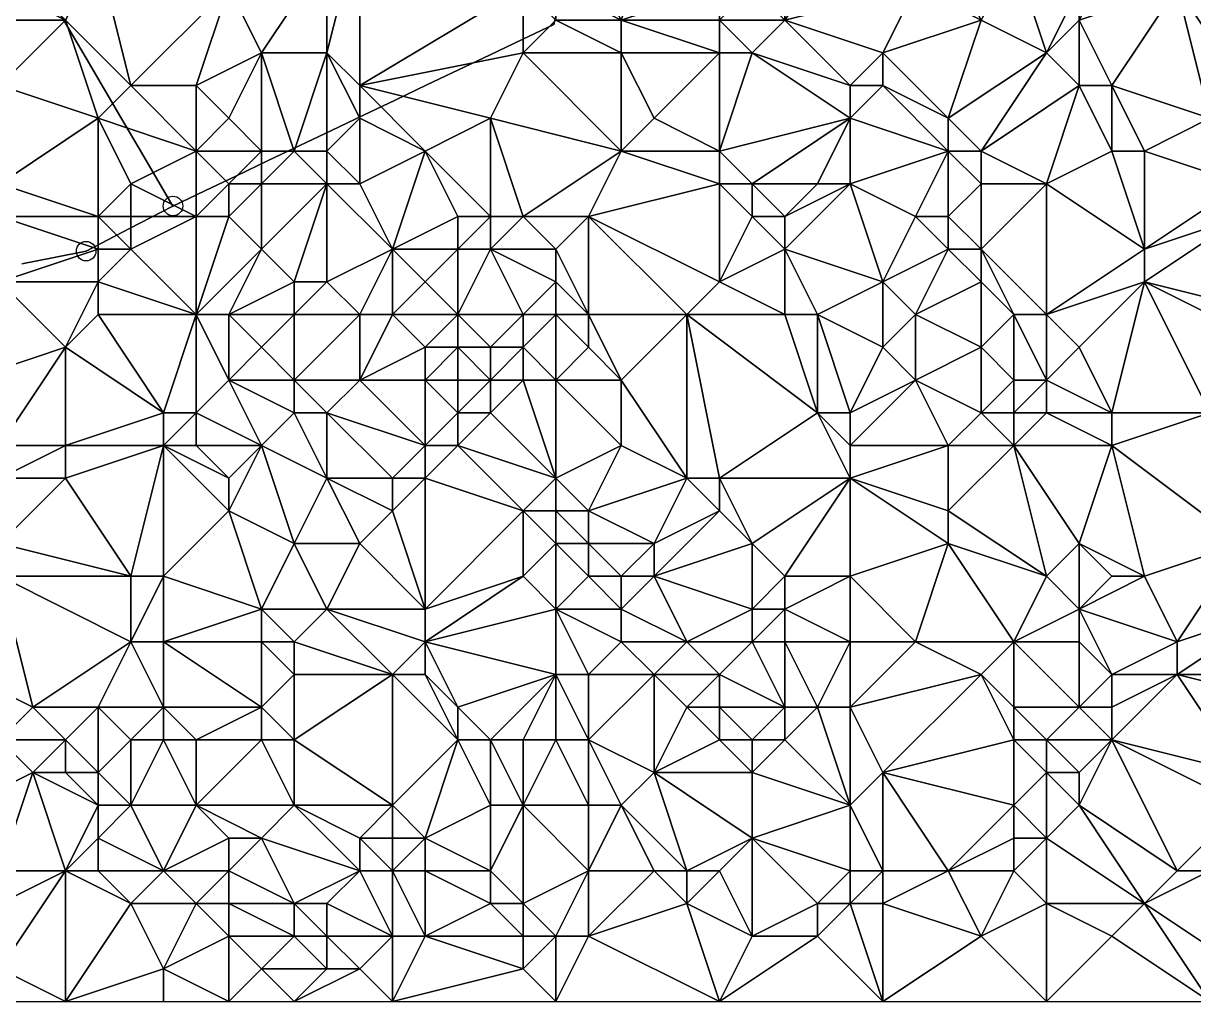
# Model space of a CAD drawing. Header units: metres. Extents: x 305150 to 305680, y 6404300 to 6404580.
# Drawn here: x 305307.4 to 305379, y 6404300 to 6404359.8 of the extents above; entities that cross this region are included whole.
import ezdxf

# ---------------------------------------------------------------- set-up
doc = ezdxf.new("R2010")
doc.units = ezdxf.units.M
for name, color, linetype in [('GRANSPUNKTER', 1, 'Continuous'), ('TERRANG', 8, 'Continuous'), ('TOMTER_1945', 1, 'Continuous')]:
    doc.layers.add(name, color=color, linetype=linetype)

msp = doc.modelspace()

# ---------------------------------------------------------------- linework, layer by layer
at = {"layer": 'GRANSPUNKTER'}
for centre in [(305316.58, 6404348.64, 17.61), (305311.27, 6404345.88, 19.009)]:
    msp.add_circle(centre, 0.6, dxfattribs=at)
for p in [(305316.58, 6404348.64, 17.61), (305311.27, 6404345.88, 19.009)]:
    msp.add_point(p, dxfattribs=at)
at = {"layer": 'TOMTER_1945'}
for points in [[(305340.74, 6404363.28, 16.832), (305339.87, 6404359.74, 17.554), (305337.929, 6404358.815, 17.462), (305335.988, 6404357.89, 17.46), (305334.047, 6404356.965, 17.443), (305332.107, 6404356.04, 17.406), (305330.166, 6404355.115, 17.381), (305328.225, 6404354.19, 17.329), (305326.284, 6404353.265, 17.421), (305324.343, 6404352.34, 17.331), (305322.403, 6404351.415, 17.245), (305320.462, 6404350.49, 17.223), (305318.521, 6404349.565, 17.401), (305316.58, 6404348.64, 17.66)], [(305316.58, 6404348.64, 17.66), (305318.521, 6404349.565, 17.401), (305320.462, 6404350.49, 17.223), (305322.403, 6404351.415, 17.245), (305324.343, 6404352.34, 17.331), (305326.284, 6404353.265, 17.421), (305328.225, 6404354.19, 17.329), (305330.166, 6404355.115, 17.381), (305332.107, 6404356.04, 17.406), (305334.047, 6404356.965, 17.443), (305335.988, 6404357.89, 17.46), (305337.929, 6404358.815, 17.462), (305339.87, 6404359.74, 17.554), (305340.74, 6404363.28, 16.832)], [(305316.58, 6404348.64, 17.66), (305315.519, 6404350.446, 17.039), (305314.458, 6404352.253, 16.566), (305313.397, 6404354.059, 16.12), (305312.336, 6404355.865, 15.681), (305311.275, 6404357.672, 15.243), (305310.214, 6404359.478, 14.805), (305309.153, 6404361.284, 14.44)], [(305309.153, 6404361.284, 14.44), (305310.214, 6404359.478, 14.805), (305311.275, 6404357.672, 15.243), (305312.336, 6404355.865, 15.681), (305313.397, 6404354.059, 16.12), (305314.458, 6404352.253, 16.566), (305315.519, 6404350.446, 17.039), (305316.58, 6404348.64, 17.66)], [(305316.58, 6404348.64, 17.66), (305313.925, 6404347.26, 18.141), (305311.27, 6404345.88, 19.059), (305309.308, 6404345.487, 19.447), (305307.346, 6404345.095, 19.835)], [(305307.346, 6404345.095, 19.835), (305309.308, 6404345.487, 19.447), (305311.27, 6404345.88, 19.059), (305313.925, 6404347.26, 18.141), (305316.58, 6404348.64, 17.66)]]:
    msp.add_polyline3d(points, dxfattribs=at)

# ---------------------------------------------------------------- meshes
at = {"layer": 'TERRANG'}
mesh = msp.add_polyface(dxfattribs=at)
corners = [(305340, 6404366, 16.04), (305344, 6404368, 16.48), (305342, 6404370, 15.875), (305344, 6404372, 16.307), (305338, 6404362, 16.816), (305334, 6404368, 15.369), (305346, 6404376, 17.057), (305344, 6404376, 16.61), (305336, 6404354, 17.914), (305344, 6404352, 19.198), (305338, 6404358, 17.572), (305344, 6404358, 18.836), (305338, 6404370, 15.121), (305342, 6404372, 15.713), (305340, 6404360, 17.462), (305344, 6404360, 18.57), (305328, 6404366, 15.904), (305328, 6404356, 17.041), (305332, 6404352, 17.952), (305334, 6404370, 14.862), (305332, 6404374, 13.985), (305336, 6404374, 14.2), (305330, 6404370, 15.144), (305338, 6404372, 14.796), (305340, 6404362, 16.976), (305334, 6404376, 13.726), (305346, 6404378, 16.906), (305342, 6404380, 15.51), (305328, 6404368, 15.725), (305326, 6404364, 15.911), (305328, 6404354, 17.277), (305338, 6404376, 14.317), (305342, 6404364, 16.792), (305346, 6404366, 17.27), (305324, 6404374, 14.564), (305328, 6404378, 13.356), (305336, 6404378, 13.8), (305338, 6404378, 14.291), (305334, 6404380, 13.429), (305330, 6404380, 12.856), (305340, 6404380, 14.967), (305326, 6404358, 16.637), (305326, 6404352, 17.563), (305324, 6404352, 17.286)]
mesh.append_faces([[corners[k] for k in face] for face in [(0, 1, 2), (2, 1, 3), (4, 0, 5), (6, 7, 3), (8, 9, 10), (9, 11, 10), (12, 0, 2), (0, 12, 5), (13, 2, 3), (7, 13, 3), (14, 4, 10), (11, 14, 10), (14, 11, 15), (16, 4, 5), (4, 17, 10), (8, 17, 18), (17, 8, 10), (16, 17, 4), (12, 19, 5), (20, 19, 21), (5, 19, 22), (19, 20, 22), (19, 23, 21), (23, 19, 12), (24, 14, 15), (4, 24, 0), (14, 24, 4), (25, 20, 21), (7, 26, 27), (16, 28, 29), (17, 30, 18), (31, 23, 13), (31, 13, 7), (23, 31, 21), (24, 32, 0), (1, 32, 33), (32, 1, 0), (32, 15, 33), (32, 24, 15), (20, 34, 22), (35, 34, 20), (34, 28, 22), (36, 31, 37), (36, 38, 25), (38, 39, 25), (13, 23, 2), (23, 12, 2), (28, 16, 5), (28, 5, 22), (40, 31, 7), (40, 7, 27), (31, 40, 37), (41, 17, 16), (41, 16, 29), (42, 41, 43), (30, 41, 42), (41, 30, 17), (31, 36, 21), (36, 25, 21), (39, 35, 20), (25, 39, 20)]])
mesh = msp.add_polyface(dxfattribs=at)
corners = [(305364, 6404354, 21.361), (305360, 6404358, 20.714), (305360, 6404356, 21.18), (305348, 6404370, 16.973), (305346, 6404376, 17.057), (305344, 6404372, 16.307), (305352, 6404372, 17.096), (305354, 6404366, 18.423), (305358, 6404366, 18.556), (305358, 6404370, 17.494), (305344, 6404368, 16.48), (305346, 6404366, 17.27), (305348, 6404378, 17.104), (305344, 6404358, 18.836), (305344, 6404352, 19.198), (305346, 6404354, 19.381), (305354, 6404374, 17.231), (305358, 6404378, 18.021), (305352, 6404380, 17.047), (305350, 6404358, 20.204), (305350, 6404352, 19.751), (305352, 6404370, 17.214), (305352, 6404368, 17.613), (305350, 6404366, 18.014), (305352, 6404362, 19.868), (305346, 6404378, 16.906), (305344, 6404376, 16.61), (305352, 6404358, 20.584), (305358, 6404354, 21.278), (305350, 6404360, 20.018), (305350, 6404362, 19.527), (305344, 6404360, 18.57), (305346, 6404380, 16.464), (305354, 6404360, 20.48), (305362, 6404362, 19.382), (305360, 6404374, 17.799), (305358, 6404372, 17.421), (305362, 6404372, 17.643), (305360, 6404368, 17.918), (305362, 6404370, 17.677), (305358, 6404356, 21.189), (305364, 6404352, 21.733), (305360, 6404376, 18.045), (305360, 6404380, 17.888), (305362, 6404378, 17.961), (305364, 6404364, 18.731)]
mesh.append_faces([[corners[k] for k in face] for face in [(0, 1, 2), (3, 4, 5), (4, 3, 6), (7, 8, 9), (10, 3, 5), (3, 10, 11), (12, 4, 6), (13, 14, 15), (16, 17, 18), (12, 16, 18), (16, 12, 6), (19, 13, 15), (20, 19, 15), (3, 21, 6), (22, 21, 3), (23, 3, 11), (23, 22, 3), (22, 23, 7), (23, 24, 7), (25, 26, 4), (12, 25, 4), (27, 20, 28), (27, 19, 20), (19, 27, 29), (24, 30, 29), (23, 30, 24), (30, 23, 11), (29, 30, 31), (31, 30, 11), (32, 25, 12), (33, 1, 34), (8, 33, 34), (33, 8, 7), (24, 33, 7), (35, 36, 37), (38, 39, 9), (8, 38, 9), (40, 33, 27), (40, 27, 28), (33, 40, 1), (40, 28, 2), (1, 40, 2), (14, 20, 15), (28, 41, 2), (13, 19, 31), (19, 29, 31), (42, 43, 17), (43, 42, 44), (21, 7, 9), (21, 22, 7), (36, 39, 37), (39, 36, 9), (36, 16, 6), (36, 21, 9), (21, 36, 6), (27, 33, 29), (33, 24, 29), (42, 35, 44), (35, 42, 17), (36, 35, 16), (16, 35, 17), (45, 38, 8)]])
mesh = msp.add_polyface(dxfattribs=at)
corners = [(305374, 6404356, 21.623), (305378, 6404362, 20.226), (305372, 6404360, 21.013), (305372, 6404356, 21.705), (305360, 6404358, 20.714), (305366, 6404360, 19.973), (305362, 6404362, 19.382), (305364, 6404354, 21.361), (305366, 6404352, 21.993), (305370, 6404350, 22.533), (305374, 6404352, 22.088), (305376, 6404352, 21.93), (305394, 6404354, 19.995), (305390, 6404356, 20.21), (305388, 6404352, 20.897), (305386, 6404354, 20.673), (305388, 6404358, 20.191), (305372, 6404362, 20.368), (305370, 6404366, 18.732), (305368, 6404364, 19.07), (305370, 6404358, 21.198), (305390, 6404360, 20.165), (305384, 6404350, 22.274), (305384, 6404354, 20.892), (305374, 6404364, 19.767), (305382, 6404368, 19.476), (305386, 6404364, 20.116), (305374, 6404370, 18.851), (305380, 6404354, 21.388), (305382, 6404356, 20.722), (305386, 6404358, 20.236), (305364, 6404352, 21.733), (305388, 6404364, 20.144), (305394, 6404362, 20.055), (305382, 6404350, 22.425), (305384, 6404356, 20.504), (305384, 6404370, 19.067), (305392, 6404372, 19.564), (305360, 6404368, 17.918), (305364, 6404366, 18.271), (305362, 6404370, 17.677), (305364, 6404364, 18.731), (305366, 6404366, 18.392), (305370, 6404368, 18.396), (305368, 6404372, 17.853), (305360, 6404356, 21.18), (305358, 6404366, 18.556)]
mesh.append_faces([[corners[k] for k in face] for face in [(0, 1, 2), (3, 0, 2), (4, 5, 6), (7, 5, 4), (3, 8, 9), (10, 3, 9), (3, 10, 0), (10, 11, 0), (12, 13, 14), (13, 15, 14), (15, 13, 16), (17, 18, 19), (20, 5, 7), (8, 20, 7), (20, 8, 3), (20, 3, 2), (13, 21, 16), (22, 15, 23), (24, 18, 17), (25, 1, 26), (25, 24, 1), (24, 25, 27), (11, 28, 0), (28, 1, 0), (28, 29, 1), (29, 28, 23), (1, 30, 26), (29, 30, 1), (30, 15, 16), (31, 8, 7), (32, 21, 33), (28, 34, 23), (35, 29, 23), (35, 30, 29), (15, 35, 23), (30, 35, 15), (32, 36, 26), (36, 25, 26), (36, 32, 37), (38, 39, 40), (41, 5, 19), (5, 41, 6), (42, 18, 43), (18, 42, 19), (41, 42, 39), (42, 41, 19), (44, 42, 43), (42, 44, 40), (39, 42, 40), (20, 17, 19), (17, 20, 2), (5, 20, 19), (24, 17, 2), (1, 24, 2), (18, 24, 43), (24, 27, 43), (31, 7, 45), (21, 32, 16), (30, 32, 26), (32, 30, 16), (41, 46, 6), (38, 41, 39)]])
mesh = msp.add_polyface(dxfattribs=at)
corners = [(305320, 6404362, 15.289), (305314, 6404356, 15.572), (305318, 6404356, 15.65), (305322, 6404358, 15.854), (305326, 6404364, 15.911), (305320, 6404338, 22.269), (305322, 6404340, 21.399), (305320, 6404342, 20.825), (305324, 6404342, 21.145), (305324, 6404338, 21.886), (305318, 6404352, 16.526), (305322, 6404350, 17.585), (305326, 6404350, 18.263), (305324, 6404352, 17.286), (305326, 6404358, 16.637), (305322, 6404346, 19.501), (305320, 6404348, 18.115), (305310, 6404360, 14.627), (305312, 6404354, 16.105), (305320, 6404350, 17.254), (305326, 6404344, 20.597), (305324, 6404344, 20.545), (305306, 6404356, 16.33), (305318, 6404348, 17.854), (305314, 6404350, 17.104), (305314, 6404348, 17.733), (305320, 6404354, 16.203), (305312, 6404364, 13.964), (305306, 6404350, 17.967), (305322, 6404352, 16.933), (305312, 6404348, 17.945), (305314, 6404346, 18.678), (305306, 6404348, 18.59), (305306, 6404344, 20.43), (305312, 6404346, 18.877), (305304, 6404338, 23.04), (305310, 6404340, 22.209), (305318, 6404342, 20.844), (305312, 6404342, 21.201), (305316, 6404336, 24.002), (305312, 6404344, 20.116), (305306, 6404364, 13.866), (305306, 6404362, 14.279), (305304, 6404360, 15.02)]
mesh.append_faces([[corners[k] for k in face] for face in [(0, 1, 2), (3, 0, 2), (0, 3, 4), (5, 6, 7), (8, 6, 9), (6, 8, 7), (1, 10, 2), (11, 12, 13), (3, 14, 4), (14, 3, 13), (15, 11, 16), (15, 12, 11), (17, 18, 1), (11, 19, 16), (20, 21, 8), (8, 21, 7), (21, 15, 7), (22, 18, 17), (23, 10, 24), (25, 23, 24), (23, 19, 10), (19, 23, 16), (10, 26, 2), (26, 3, 2), (27, 17, 1), (0, 27, 1), (22, 28, 18), (29, 19, 11), (29, 11, 13), (30, 25, 24), (18, 30, 24), (28, 30, 18), (31, 23, 25), (32, 33, 34), (32, 30, 28), (30, 32, 34), (33, 35, 36), (31, 37, 23), (37, 38, 39), (37, 5, 7), (40, 31, 34), (33, 40, 34), (10, 18, 24), (18, 10, 1), (15, 21, 12), (29, 26, 10), (19, 29, 10), (3, 29, 13), (26, 29, 3), (31, 30, 34), (30, 31, 25), (27, 41, 17), (41, 42, 17), (42, 43, 17), (43, 22, 17), (37, 15, 16), (15, 37, 7), (23, 37, 16), (40, 37, 31), (37, 40, 38), (38, 40, 36), (40, 33, 36)]])
mesh = msp.add_polyface(dxfattribs=at)
corners = [(305332, 6404340, 22.428), (305330, 6404342, 21.409), (305328, 6404338, 22.137), (305338, 6404342, 21.782), (305334, 6404342, 21.747), (305336, 6404340, 22.584), (305334, 6404334, 22.886), (305332, 6404332, 23.087), (305338, 6404330, 23.154), (305332, 6404324, 26.022), (305330, 6404330, 24.129), (305328, 6404328, 25.378), (305330, 6404346, 19.454), (305332, 6404344, 20.42), (305336, 6404346, 19.506), (305332, 6404338, 22.767), (305334, 6404340, 22.619), (305338, 6404338, 22.94), (305336, 6404338, 22.993), (305336, 6404336, 23.068), (305334, 6404336, 22.982), (305334, 6404338, 22.978), (305330, 6404332, 23.337), (305324, 6404328, 25.698), (305326, 6404324, 26.489), (305328, 6404354, 17.277), (305326, 6404352, 17.563), (305328, 6404350, 18.353), (305332, 6404352, 17.952), (305328, 6404342, 21.336), (305326, 6404344, 20.597), (305324, 6404342, 21.145), (305336, 6404348, 18.906), (305338, 6404348, 19.099), (305334, 6404346, 19.448), (305334, 6404348, 18.832), (305324, 6404338, 21.886), (305326, 6404336, 22.379), (305332, 6404334, 22.807), (305326, 6404350, 18.263), (305324, 6404352, 17.286), (305326, 6404332, 23.906), (305324, 6404336, 22.548), (305338, 6404326, 24.773), (305336, 6404354, 17.914), (305324, 6404344, 20.545)]
mesh.append_faces([[corners[k] for k in face] for face in [(0, 1, 2), (3, 4, 5), (6, 7, 8), (9, 10, 11), (12, 1, 13), (14, 4, 3), (15, 0, 2), (16, 4, 0), (4, 16, 5), (17, 18, 19), (20, 6, 19), (15, 20, 21), (22, 10, 7), (23, 24, 11), (25, 26, 27), (25, 27, 28), (1, 29, 2), (12, 29, 1), (29, 30, 31), (30, 29, 12), (32, 14, 33), (4, 34, 13), (14, 34, 4), (12, 34, 35), (34, 12, 13), (36, 37, 2), (20, 38, 6), (6, 38, 7), (38, 20, 15), (38, 22, 7), (38, 15, 2), (26, 39, 27), (39, 26, 40), (37, 41, 22), (41, 23, 11), (10, 41, 11), (22, 41, 10), (42, 41, 37), (4, 1, 0), (1, 4, 13), (9, 43, 8), (7, 9, 8), (10, 9, 7), (27, 12, 28), (12, 35, 28), (16, 15, 21), (15, 16, 0), (18, 16, 21), (16, 18, 5), (20, 18, 21), (18, 20, 19), (29, 31, 36), (29, 36, 2), (35, 32, 28), (32, 44, 28), (34, 32, 35), (32, 34, 14), (38, 37, 22), (37, 38, 2), (39, 12, 27), (39, 30, 12), (39, 45, 30)]])
mesh = msp.add_polyface(dxfattribs=at)
corners = [(305356, 6404336, 23.501), (305348, 6404342, 21.882), (305350, 6404332, 23.678), (305344, 6404352, 19.198), (305336, 6404354, 17.914), (305338, 6404348, 19.099), (305344, 6404338, 22.818), (305340, 6404338, 22.864), (305344, 6404334, 23.289), (305342, 6404340, 22.422), (305342, 6404348, 19.756), (305350, 6404344, 21.241), (305350, 6404350, 19.858), (305354, 6404342, 21.504), (305340, 6404332, 22.984), (305342, 6404330, 23.2), (305338, 6404326, 24.773), (305340, 6404328, 23.597), (305338, 6404330, 23.154), (305352, 6404350, 20.3), (305350, 6404352, 19.751), (305340, 6404344, 20.937), (305336, 6404346, 19.506), (305338, 6404342, 21.782), (305348, 6404332, 23.752), (305342, 6404328, 23.592), (305346, 6404328, 23.933), (305342, 6404326, 24.398), (305338, 6404340, 22.514), (305336, 6404340, 22.584), (305338, 6404338, 22.94), (305340, 6404330, 23.096), (305336, 6404348, 18.906), (305340, 6404342, 21.844), (305340, 6404346, 20.015), (305344, 6404326, 24.317), (305346, 6404326, 24.225), (305350, 6404330, 23.959), (305352, 6404328, 23.941), (305354, 6404346, 21.402), (305352, 6404348, 20.804), (305342, 6404342, 21.866), (305336, 6404336, 23.068), (305334, 6404334, 22.886), (305340, 6404324, 25.296), (305336, 6404338, 22.993)]
mesh.append_faces([[corners[k] for k in face] for face in [(0, 1, 2), (3, 4, 5), (6, 7, 8), (7, 6, 9), (10, 1, 11), (10, 12, 3), (12, 10, 11), (10, 3, 5), (1, 13, 11), (14, 15, 8), (7, 14, 8), (16, 17, 18), (19, 20, 12), (21, 22, 23), (24, 6, 8), (25, 26, 15), (25, 17, 27), (28, 23, 29), (28, 30, 7), (31, 14, 18), (14, 31, 15), (17, 31, 18), (4, 32, 5), (33, 21, 23), (28, 33, 23), (34, 10, 5), (22, 34, 5), (21, 34, 22), (26, 35, 36), (25, 35, 26), (35, 25, 27), (24, 37, 2), (37, 24, 26), (37, 38, 2), (39, 40, 11), (40, 12, 11), (40, 19, 12), (41, 33, 9), (33, 41, 21), (10, 41, 1), (12, 20, 3), (14, 30, 42), (30, 14, 7), (43, 14, 42), (14, 43, 18), (44, 17, 16), (26, 24, 15), (15, 24, 8), (6, 24, 1), (1, 24, 2), (45, 28, 29), (28, 45, 30), (25, 31, 17), (31, 25, 15), (33, 28, 7), (33, 7, 9), (38, 37, 36), (37, 26, 36), (41, 6, 1), (6, 41, 9), (41, 34, 21), (34, 41, 10)]])
mesh = msp.add_polyface(dxfattribs=at)
corners = [(305356, 6404336, 23.501), (305350, 6404332, 23.678), (305358, 6404332, 23.849), (305358, 6404350, 21.089), (305358, 6404354, 21.278), (305356, 6404350, 20.982), (305354, 6404346, 21.402), (305356, 6404342, 21.434), (305360, 6404344, 21.373), (305360, 6404340, 21.984), (305362, 6404338, 22.624), (305364, 6404334, 23.437), (305366, 6404336, 23.621), (305368, 6404334, 23.747), (305366, 6404340, 23.295), (305368, 6404338, 23.888), (305362, 6404348, 21.346), (305366, 6404352, 21.993), (305366, 6404350, 22.137), (305370, 6404350, 22.533), (305364, 6404330, 23.681), (305354, 6404342, 21.504), (305348, 6404342, 21.882), (305350, 6404344, 21.241), (305354, 6404326, 23.884), (305358, 6404326, 24.073), (305352, 6404350, 20.3), (305350, 6404352, 19.751), (305358, 6404336, 23.393), (305368, 6404336, 23.839), (305364, 6404352, 21.733), (305364, 6404348, 21.655), (305352, 6404328, 23.941), (305352, 6404324, 23.809), (305354, 6404348, 21.22), (305358, 6404334, 23.743), (305366, 6404346, 22.102), (305362, 6404342, 21.851), (305366, 6404344, 22.403), (305364, 6404328, 23.744), (305370, 6404326, 24.248), (305352, 6404348, 20.804), (305368, 6404342, 23.336), (305364, 6404346, 21.71)]
mesh.append_faces([[corners[k] for k in face] for face in [(0, 1, 2), (3, 4, 5), (6, 7, 8), (3, 6, 8), (7, 9, 8), (10, 11, 12), (11, 13, 12), (14, 10, 12), (15, 14, 12), (16, 3, 8), (17, 18, 19), (20, 11, 2), (11, 20, 13), (7, 21, 0), (21, 22, 0), (21, 6, 23), (6, 21, 7), (24, 25, 2), (4, 26, 5), (27, 26, 4), (9, 28, 10), (13, 29, 12), (29, 15, 12), (18, 30, 31), (30, 16, 31), (17, 30, 18), (16, 30, 3), (30, 4, 3), (32, 33, 24), (1, 32, 2), (32, 24, 2), (26, 34, 5), (35, 28, 0), (35, 0, 2), (11, 35, 2), (36, 18, 31), (18, 36, 19), (9, 37, 8), (38, 37, 14), (37, 9, 10), (14, 37, 10), (39, 40, 20), (41, 34, 26), (34, 41, 6), (42, 38, 14), (42, 14, 15), (16, 43, 31), (43, 16, 8), (43, 36, 31), (36, 43, 38), (43, 37, 38), (37, 43, 8), (28, 9, 7), (28, 7, 0), (20, 40, 13), (34, 3, 5), (34, 6, 3), (28, 35, 10), (35, 11, 10), (25, 39, 2), (39, 20, 2), (42, 36, 38)]])
mesh = msp.add_polyface(dxfattribs=at)
corners = [(305376, 6404326, 23.429), (305374, 6404334, 22.991), (305372, 6404328, 23.984), (305374, 6404326, 23.89), (305368, 6404334, 23.747), (305392, 6404334, 21.28), (305386, 6404334, 22.212), (305390, 6404330, 21.451), (305382, 6404348, 22.8), (305376, 6404344, 23.618), (305384, 6404342, 22.841), (305376, 6404346, 23.56), (305392, 6404336, 21.475), (305390, 6404340, 22.167), (305388, 6404350, 21.387), (305394, 6404354, 19.995), (305388, 6404352, 20.897), (305370, 6404336, 23.733), (305384, 6404340, 22.766), (305380, 6404336, 22.65), (305388, 6404342, 22.497), (305382, 6404328, 22.444), (305384, 6404324, 22.353), (305374, 6404336, 23.01), (305374, 6404352, 22.088), (305370, 6404350, 22.533), (305376, 6404352, 21.93), (305390, 6404344, 21.957), (305384, 6404350, 22.274), (305386, 6404354, 20.673), (305368, 6404336, 23.839), (305388, 6404346, 22.179), (305394, 6404346, 20.68), (305370, 6404342, 23.503), (305366, 6404346, 22.102), (305382, 6404350, 22.425), (305384, 6404354, 20.892), (305380, 6404354, 21.388), (305386, 6404344, 22.661), (305372, 6404340, 23.492), (305384, 6404348, 22.683), (305370, 6404338, 23.831), (305370, 6404326, 24.248), (305372, 6404324, 24.114), (305368, 6404342, 23.336), (305368, 6404338, 23.888)]
mesh.append_faces([[corners[k] for k in face] for face in [(0, 1, 2), (3, 0, 2), (1, 4, 2), (5, 6, 7), (8, 9, 10), (9, 8, 11), (6, 12, 13), (12, 6, 5), (14, 15, 16), (17, 4, 1), (6, 18, 19), (9, 18, 10), (18, 9, 19), (18, 20, 10), (20, 18, 13), (18, 6, 13), (21, 6, 19), (7, 21, 22), (6, 21, 7), (21, 1, 0), (21, 19, 1), (19, 23, 1), (9, 23, 19), (23, 17, 1), (11, 24, 25), (26, 24, 11), (27, 20, 13), (28, 14, 16), (29, 28, 16), (17, 30, 4), (31, 27, 32), (14, 31, 32), (33, 9, 11), (33, 11, 25), (34, 33, 25), (35, 28, 36), (35, 37, 26), (20, 38, 10), (39, 23, 9), (33, 39, 9), (40, 38, 31), (28, 40, 14), (40, 31, 14), (41, 39, 33), (23, 41, 17), (39, 41, 23), (4, 42, 2), (35, 26, 11), (8, 35, 11), (42, 43, 2), (43, 3, 2), (27, 38, 20), (31, 38, 27), (44, 33, 34), (40, 35, 8), (35, 40, 28), (40, 8, 10), (38, 40, 10), (44, 41, 33), (41, 44, 45), (30, 41, 45), (41, 30, 17)]])
mesh = msp.add_polyface(dxfattribs=at)
corners = [(305322, 6404324, 26.601), (305320, 6404330, 25.412), (305316, 6404326, 25.986), (305316, 6404334, 24.672), (305316, 6404322, 26.34), (305310, 6404334, 24.731), (305316, 6404336, 24.002), (305310, 6404332, 25.334), (305306, 6404326, 26.449), (305304, 6404320, 26.939), (305308, 6404318, 27.122), (305314, 6404326, 25.975), (305324, 6404322, 26.998), (305326, 6404324, 26.489), (305324, 6404328, 25.698), (305322, 6404322, 26.958), (305324, 6404320, 27.297), (305312, 6404318, 26.674), (305310, 6404316, 27.057), (305314, 6404316, 26.576), (305316, 6404318, 26.658), (305310, 6404340, 22.209), (305306, 6404334, 24.775), (305306, 6404316, 27.431), (305322, 6404340, 21.399), (305320, 6404338, 22.269), (305324, 6404338, 21.886), (305322, 6404318, 27.422), (305324, 6404316, 27.512), (305314, 6404322, 26.312), (305306, 6404328, 26.275), (305302, 6404328, 26.287), (305318, 6404316, 26.891), (305304, 6404332, 25.665), (305306, 6404332, 25.542), (305304, 6404330, 26.122), (305302, 6404316, 27.562), (305320, 6404332, 24.993), (305322, 6404334, 24.027), (305318, 6404334, 24.611), (305318, 6404336, 23.833), (305312, 6404342, 21.201), (305324, 6404336, 22.548), (305326, 6404332, 23.906), (305326, 6404336, 22.379), (305304, 6404338, 23.04), (305302, 6404334, 24.902), (305318, 6404342, 20.844)]
mesh.append_faces([[corners[k] for k in face] for face in [(0, 1, 2), (1, 3, 2), (4, 0, 2), (5, 3, 6), (3, 5, 7), (8, 9, 10), (3, 11, 2), (11, 3, 7), (12, 13, 0), (14, 1, 0), (13, 14, 0), (4, 15, 0), (12, 15, 16), (15, 12, 0), (17, 10, 18), (17, 19, 20), (21, 5, 6), (5, 21, 22), (9, 23, 10), (24, 25, 26), (15, 27, 16), (27, 28, 16), (4, 29, 20), (29, 17, 20), (29, 11, 8), (29, 8, 10), (17, 29, 10), (8, 30, 31), (30, 11, 7), (11, 30, 8), (32, 27, 20), (33, 34, 22), (35, 34, 33), (30, 34, 35), (34, 30, 7), (36, 23, 9), (37, 38, 39), (38, 40, 39), (40, 38, 25), (41, 21, 6), (42, 38, 43), (42, 44, 26), (25, 42, 26), (38, 42, 25), (21, 45, 22), (45, 46, 22), (1, 37, 3), (3, 37, 39), (40, 3, 39), (3, 40, 6), (10, 23, 18), (27, 15, 4), (27, 4, 20), (11, 29, 2), (29, 4, 2), (34, 5, 22), (5, 34, 7), (38, 37, 1), (14, 38, 1), (43, 38, 14), (40, 47, 6), (47, 40, 25)]])
mesh = msp.add_polyface(dxfattribs=at)
corners = [(305390, 6404324, 21.801), (305390, 6404330, 21.451), (305384, 6404324, 22.353), (305380, 6404300, 24.577), (305374, 6404304, 25.294), (305370, 6404300, 25.702), (305388, 6404310, 22.799), (305394, 6404306, 22.979), (305392, 6404314, 22.421), (305376, 6404306, 24.619), (305370, 6404306, 25.364), (305382, 6404302, 24.288), (305390, 6404300, 23.378), (305384, 6404306, 23.34), (305380, 6404308, 23.753), (305390, 6404304, 23.056), (305394, 6404300, 23.281), (305388, 6404316, 22.959), (305386, 6404320, 22.695), (305382, 6404314, 23.623), (305386, 6404318, 23.003), (305378, 6404308, 23.907), (305372, 6404312, 23.66), (305372, 6404314, 23.19), (305374, 6404316, 22.862), (305378, 6404320, 22.68), (305392, 6404318, 22.234), (305372, 6404318, 22.889), (305374, 6404320, 22.905), (305372, 6404322, 23.723), (305382, 6404312, 23.629), (305374, 6404318, 22.725), (305378, 6404322, 22.714), (305382, 6404328, 22.444), (305376, 6404326, 23.429), (305372, 6404324, 24.114), (305368, 6404322, 23.769), (305370, 6404326, 24.248), (305370, 6404316, 23.213), (305368, 6404318, 23.483), (305370, 6404310, 24.542), (305370, 6404314, 23.487), (305374, 6404326, 23.89), (305368, 6404312, 24.287)]
mesh.append_faces([[corners[k] for k in face] for face in [(0, 1, 2), (3, 4, 5), (6, 7, 8), (9, 4, 3), (4, 10, 5), (9, 10, 4), (11, 3, 12), (11, 13, 14), (9, 11, 14), (11, 9, 3), (13, 15, 6), (15, 7, 6), (15, 11, 12), (11, 15, 13), (16, 15, 12), (17, 6, 8), (18, 0, 2), (19, 17, 20), (21, 9, 14), (21, 22, 9), (23, 22, 24), (22, 21, 24), (19, 25, 24), (25, 18, 2), (18, 25, 20), (25, 19, 20), (26, 17, 8), (18, 26, 0), (27, 28, 29), (30, 21, 14), (13, 30, 14), (30, 19, 24), (21, 30, 24), (30, 13, 6), (25, 31, 24), (31, 25, 28), (31, 27, 24), (27, 31, 28), (25, 32, 28), (32, 25, 2), (33, 32, 2), (32, 33, 34), (35, 36, 29), (36, 35, 37), (38, 27, 39), (40, 10, 9), (22, 40, 9), (38, 41, 23), (41, 22, 23), (26, 18, 20), (17, 26, 20), (19, 30, 17), (17, 30, 6), (28, 35, 29), (42, 35, 34), (35, 32, 34), (32, 35, 28), (36, 27, 29), (27, 38, 24), (38, 23, 24), (41, 43, 40), (41, 40, 22)]])
mesh = msp.add_polyface(dxfattribs=at)
corners = [(305330, 6404312, 27.225), (305324, 6404312, 27.094), (305328, 6404310, 27.009), (305326, 6404324, 26.489), (305332, 6404324, 26.022), (305328, 6404328, 25.378), (305340, 6404300, 24.94), (305338, 6404302, 24.623), (305330, 6404300, 24.609), (305334, 6404316, 26.959), (305330, 6404320, 27.04), (305324, 6404316, 27.512), (305324, 6404320, 27.297), (305332, 6404308, 26.444), (305332, 6404304, 24.841), (305336, 6404306, 24.777), (305330, 6404304, 24.919), (305330, 6404310, 27.102), (305336, 6404308, 25.426), (305338, 6404306, 24.606), (305328, 6404302, 24.643), (305336, 6404316, 26.711), (305334, 6404318, 26.911), (305336, 6404312, 26.421), (305338, 6404312, 26.043), (305326, 6404302, 24.729), (305326, 6404304, 24.862), (305324, 6404304, 24.964), (305326, 6404306, 25.456), (305338, 6404304, 24.477), (305328, 6404308, 26.497), (305332, 6404310, 26.975), (305332, 6404322, 26.521), (305338, 6404326, 24.773), (305340, 6404324, 25.296), (305332, 6404320, 26.913), (305340, 6404320, 26.208), (305330, 6404308, 26.611), (305324, 6404322, 26.998), (305324, 6404300, 25.052), (305338, 6404316, 26.487), (305324, 6404306, 25.341), (305322, 6404310, 26.458)]
mesh.append_faces([[corners[k] for k in face] for face in [(0, 1, 2), (3, 4, 5), (6, 7, 8), (9, 10, 0), (11, 1, 0), (11, 10, 12), (10, 11, 0), (13, 14, 15), (14, 16, 8), (7, 14, 8), (17, 0, 2), (18, 13, 15), (19, 18, 15), (16, 20, 8), (9, 21, 22), (21, 9, 23), (18, 24, 23), (25, 26, 27), (20, 26, 25), (28, 26, 16), (26, 20, 16), (29, 19, 15), (30, 28, 16), (17, 31, 0), (31, 18, 23), (18, 31, 13), (4, 32, 33), (32, 34, 33), (32, 35, 22), (32, 36, 34), (36, 32, 22), (35, 32, 10), (37, 30, 16), (10, 38, 12), (3, 38, 10), (35, 9, 22), (9, 35, 10), (20, 39, 8), (20, 25, 39), (21, 36, 22), (21, 24, 40), (24, 21, 23), (24, 18, 19), (26, 28, 41), (26, 41, 27), (29, 14, 7), (14, 29, 15), (42, 30, 1), (1, 30, 2), (28, 30, 41), (30, 42, 41), (9, 31, 23), (31, 9, 0), (32, 3, 10), (32, 4, 3), (37, 14, 13), (14, 37, 16), (31, 37, 13), (37, 31, 17), (30, 37, 2), (37, 17, 2)]])
mesh = msp.add_polyface(dxfattribs=at)
corners = [(305342, 6404304, 24.499), (305340, 6404300, 24.94), (305350, 6404300, 24.994), (305348, 6404306, 24.572), (305346, 6404308, 24.645), (305342, 6404308, 24.721), (305344, 6404322, 25.774), (305342, 6404320, 26.155), (305346, 6404320, 25.927), (305342, 6404316, 26.235), (305344, 6404324, 25.132), (305340, 6404324, 25.296), (305342, 6404326, 24.398), (305342, 6404312, 25.746), (305340, 6404316, 26.325), (305348, 6404322, 25.121), (305352, 6404324, 23.809), (305346, 6404326, 24.225), (305352, 6404328, 23.941), (305340, 6404304, 24.464), (305338, 6404306, 24.606), (305338, 6404302, 24.623), (305352, 6404304, 24.916), (305350, 6404308, 24.686), (305340, 6404320, 26.208), (305338, 6404316, 26.487), (305344, 6404312, 25.69), (305338, 6404312, 26.043), (305344, 6404326, 24.317), (305352, 6404314, 25.513), (305352, 6404316, 25.536), (305350, 6404316, 25.749), (305338, 6404304, 24.477), (305346, 6404314, 25.935), (305352, 6404310, 25), (305348, 6404318, 25.892), (305348, 6404308, 24.651), (305350, 6404318, 25.65), (305350, 6404320, 25.244), (305352, 6404322, 24.075), (305354, 6404318, 24.861), (305340, 6404328, 23.597), (305336, 6404316, 26.711)]
mesh.append_faces([[corners[k] for k in face] for face in [(0, 1, 2), (3, 0, 2), (0, 4, 5), (4, 0, 3), (6, 7, 8), (7, 9, 8), (10, 11, 6), (11, 7, 6), (11, 10, 12), (13, 9, 14), (15, 16, 17), (15, 6, 8), (15, 10, 6), (10, 15, 17), (16, 18, 17), (19, 0, 5), (20, 19, 5), (0, 19, 1), (19, 21, 1), (22, 23, 3), (22, 3, 2), (11, 24, 7), (24, 25, 14), (26, 13, 5), (4, 26, 5), (13, 26, 9), (25, 27, 14), (27, 13, 14), (13, 27, 5), (28, 10, 17), (10, 28, 12), (29, 30, 31), (19, 32, 21), (32, 19, 20), (29, 33, 34), (33, 29, 31), (35, 33, 31), (26, 33, 9), (36, 4, 3), (23, 36, 3), (36, 23, 34), (33, 36, 34), (37, 38, 35), (37, 35, 31), (30, 37, 31), (38, 39, 15), (15, 39, 16), (40, 37, 30), (37, 40, 38), (40, 39, 38), (41, 11, 12), (23, 22, 34), (24, 9, 7), (9, 24, 14), (24, 42, 25), (27, 20, 5), (9, 33, 8), (33, 35, 8), (35, 38, 8), (38, 15, 8), (36, 33, 26), (36, 26, 4)]])
mesh = msp.add_polyface(dxfattribs=at)
corners = [(305360, 6404300, 25.772), (305356, 6404304, 25.573), (305350, 6404300, 24.994), (305366, 6404304, 25.489), (305370, 6404300, 25.702), (305358, 6404318, 24.382), (305362, 6404322, 24.005), (305358, 6404322, 24.127), (305360, 6404306, 25.72), (305360, 6404308, 25.565), (305364, 6404308, 25.16), (305368, 6404308, 25.061), (305370, 6404306, 25.364), (305358, 6404326, 24.073), (305356, 6404306, 25.676), (305358, 6404308, 25.689), (305352, 6404310, 25), (305358, 6404306, 25.815), (305360, 6404314, 24.326), (305368, 6404310, 24.745), (305352, 6404304, 24.916), (305364, 6404328, 23.744), (305368, 6404322, 23.769), (305370, 6404326, 24.248), (305368, 6404316, 23.566), (305370, 6404316, 23.213), (305368, 6404318, 23.483), (305370, 6404310, 24.542), (305352, 6404324, 23.809), (305354, 6404324, 23.776), (305354, 6404326, 23.884), (305354, 6404322, 23.879), (305356, 6404318, 24.555), (305352, 6404316, 25.536), (305352, 6404314, 25.513), (305354, 6404316, 25.234), (305358, 6404312, 24.882), (305366, 6404320, 23.703), (305368, 6404312, 24.287), (305370, 6404314, 23.487), (305354, 6404318, 24.861), (305352, 6404322, 24.075), (305372, 6404318, 22.889)]
mesh.append_faces([[corners[k] for k in face] for face in [(0, 1, 2), (3, 0, 4), (5, 6, 7), (3, 8, 0), (9, 8, 10), (8, 3, 10), (3, 11, 10), (12, 3, 4), (12, 11, 3), (6, 13, 7), (14, 15, 16), (17, 14, 1), (17, 15, 14), (18, 9, 10), (11, 19, 10), (14, 20, 1), (1, 20, 2), (21, 13, 6), (22, 21, 6), (21, 22, 23), (24, 25, 26), (12, 27, 11), (27, 19, 11), (28, 29, 30), (29, 13, 30), (13, 29, 7), (29, 31, 7), (32, 5, 7), (31, 32, 7), (33, 34, 35), (15, 36, 16), (34, 36, 35), (36, 34, 16), (36, 15, 9), (18, 36, 9), (22, 37, 26), (37, 22, 6), (37, 24, 26), (24, 37, 18), (38, 24, 18), (38, 18, 10), (19, 38, 10), (27, 38, 19), (24, 39, 25), (38, 39, 24), (32, 40, 35), (40, 32, 31), (40, 33, 35), (41, 40, 31), (8, 17, 0), (17, 1, 0), (17, 8, 9), (15, 17, 9), (20, 14, 16), (42, 22, 26), (32, 36, 5), (36, 18, 5), (36, 32, 35), (18, 37, 5), (5, 37, 6), (41, 29, 28), (29, 41, 31)]])
mesh = msp.add_polyface(dxfattribs=at)
corners = [(305310, 6404300, 27.904), (305306, 6404302, 28.428), (305306, 6404300, 28.583), (305308, 6404314, 27.372), (305310, 6404314, 27.043), (305310, 6404316, 27.057), (305318, 6404312, 26.507), (305316, 6404308, 26.448), (305320, 6404310, 26.413), (305324, 6404316, 27.512), (305322, 6404316, 27.448), (305324, 6404312, 27.094), (305314, 6404306, 26.802), (305318, 6404306, 26.387), (305310, 6404308, 27.055), (305320, 6404304, 25.872), (305322, 6404302, 25.448), (305324, 6404304, 24.964), (305312, 6404314, 26.644), (305306, 6404308, 27.983), (305306, 6404306, 28.141), (305302, 6404308, 28.417), (305322, 6404318, 27.422), (305314, 6404316, 26.576), (305316, 6404316, 26.665), (305316, 6404318, 26.658), (305312, 6404308, 26.679), (305312, 6404310, 26.495), (305316, 6404302, 27.134), (305316, 6404300, 27.269), (305320, 6404306, 25.922), (305312, 6404312, 26.501), (305304, 6404312, 27.883), (305306, 6404316, 27.431), (305318, 6404316, 26.891), (305320, 6404300, 26.241), (305324, 6404300, 25.052), (305322, 6404310, 26.458), (305320, 6404308, 26.169), (305324, 6404306, 25.341), (305314, 6404312, 26.334), (305302, 6404316, 27.562), (305326, 6404302, 24.729), (305312, 6404318, 26.674)]
mesh.append_faces([[corners[k] for k in face] for face in [(0, 1, 2), (3, 4, 5), (6, 7, 8), (9, 10, 11), (7, 12, 13), (12, 14, 0), (15, 16, 17), (4, 18, 5), (14, 19, 20), (19, 14, 3), (19, 21, 20), (9, 22, 10), (23, 24, 25), (14, 26, 27), (12, 26, 14), (26, 7, 27), (26, 12, 7), (28, 15, 13), (12, 28, 13), (28, 0, 29), (28, 12, 0), (15, 30, 13), (31, 18, 4), (32, 19, 3), (33, 32, 3), (22, 34, 10), (24, 34, 25), (34, 6, 10), (34, 24, 6), (15, 35, 16), (28, 35, 15), (35, 28, 29), (16, 35, 36), (37, 38, 39), (38, 30, 39), (38, 37, 8), (30, 38, 13), (7, 38, 8), (38, 7, 13), (18, 40, 23), (40, 24, 23), (24, 40, 6), (31, 40, 18), (7, 40, 27), (6, 40, 7), (40, 31, 27), (41, 32, 33), (16, 42, 17), (42, 16, 36), (14, 1, 0), (1, 14, 20), (37, 6, 8), (10, 6, 11), (6, 37, 11), (43, 18, 23), (18, 43, 5), (33, 3, 5), (39, 30, 17), (30, 15, 17), (14, 31, 3), (31, 14, 27), (31, 4, 3)]])

doc.saveas('drawing.dxf')
